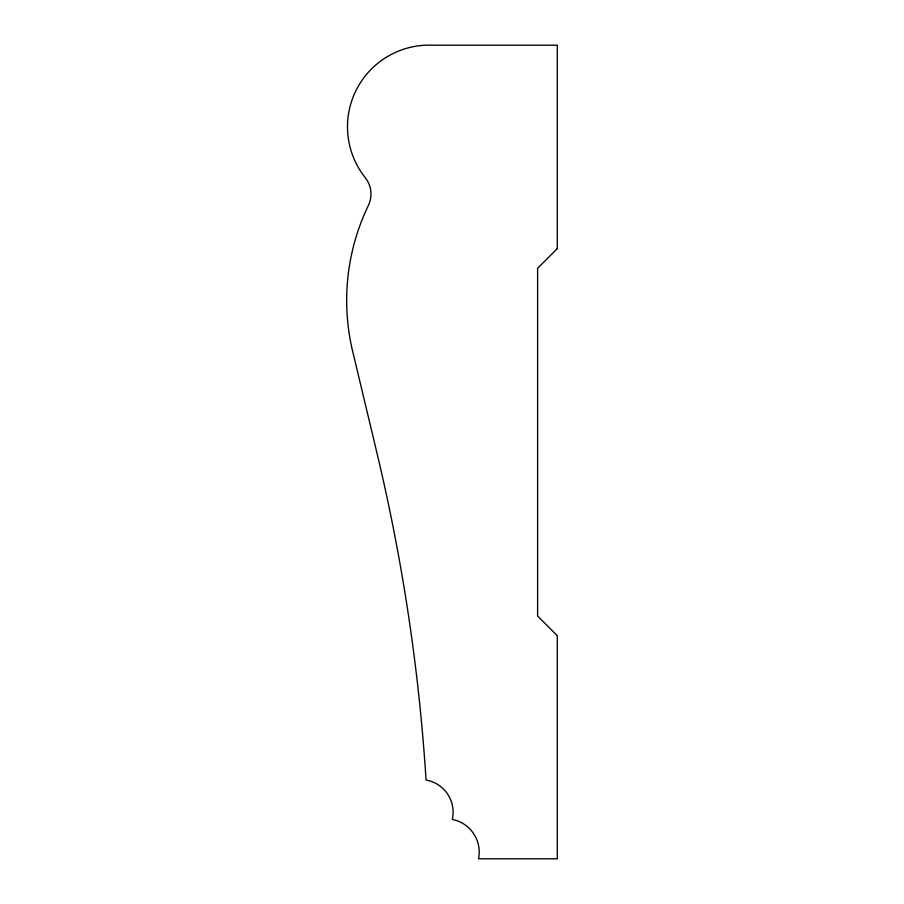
<?xml version="1.0" encoding="UTF-8"?>
<svg xmlns="http://www.w3.org/2000/svg" width="904" height="904" viewBox="0 0 904 904"><rect width="100%" height="100%" fill="white"/><g stroke="black" fill="none" stroke-linecap="round" stroke-linejoin="round"><path stroke-width="1.36" d="M557.293 248.6L537.609 268.285L537.609 616.031L557.293 635.715L557.293 858.8L478.555 858.8A33.346 33.346 0 0 0 452.316 819.431A32.668 32.668 0 0 0 426.066 780.062A1939.814 1939.814 0 0 0 376.991 453.153L353.554 354.967A218.949 218.949 0 0 1 368.38 205.434A26.25 26.25 0 0 0 365.272 177.692A81.688 81.688 0 0 1 432.632 45.2L557.293 45.2L557.293 248.6"/></g></svg>
